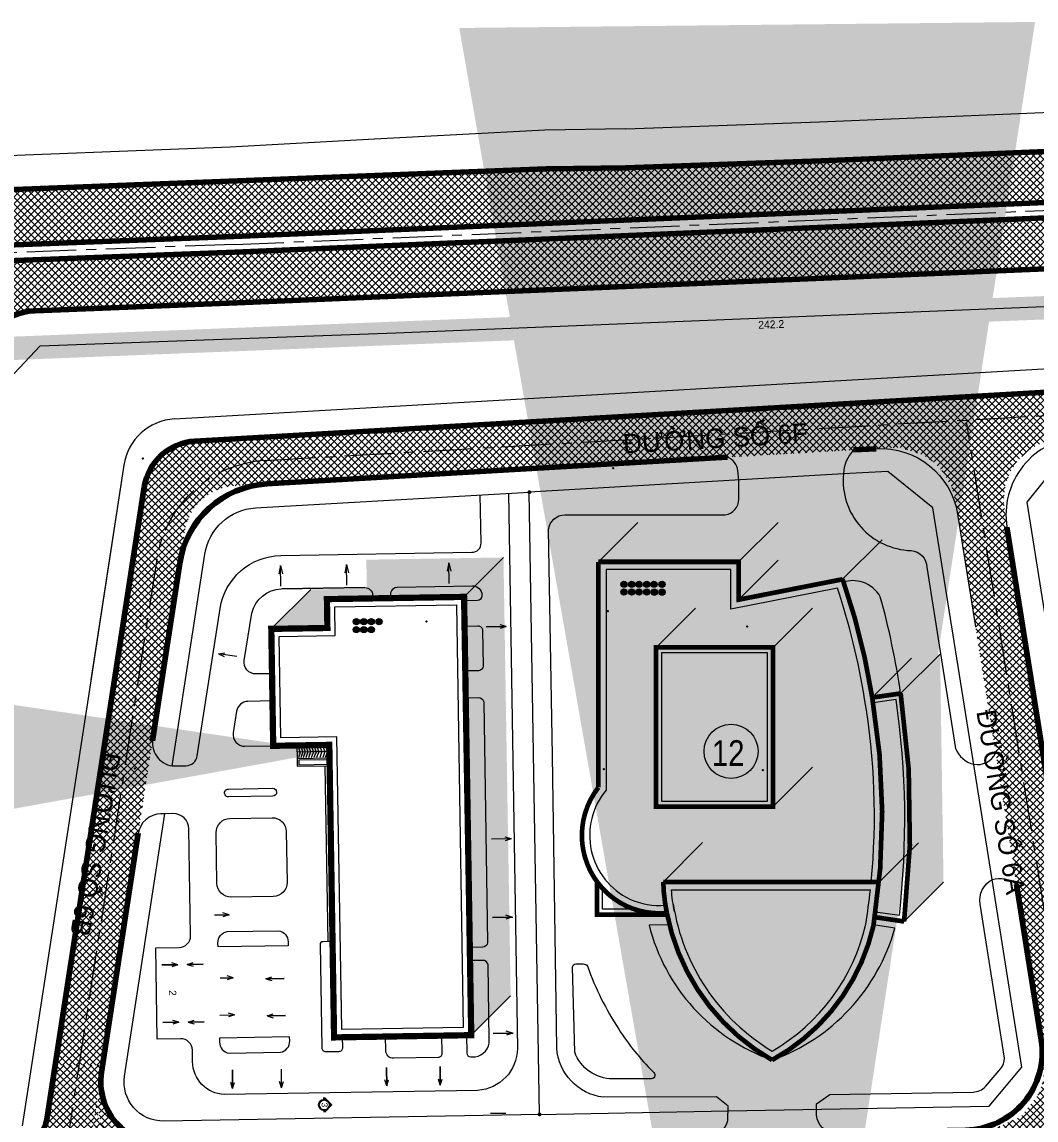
# Model space of a CAD drawing. Header units: millimetres. Extents: x 89040 to 596321, y -313033 to 2401191.
# Drawn here: x 595984.3 to 596114.4, y 1200731.3 to 1200872.1 of the extents above; entities that cross this region are included whole.
import ezdxf
from ezdxf.enums import TextEntityAlignment as Align

# ---------------------------------------------------------------- set-up
doc = ezdxf.new("R2010")
doc.units = ezdxf.units.MM
doc.header["$MEASUREMENT"] = 0
for name, pattern in [('CENTER', [50.800000000000004, 31.75, -6.349999999999999, 6.349999999999999, -6.349999999999999]), ('DASHDOT2', [0.5, 0.25, -0.125, 0, -0.125]), ('HIDDEN', [0.375, 0.25, -0.125])]:
    doc.linetypes.add(name, pattern=pattern)
doc.layers.get('0').update_dxf_attribs({"color": 251, "lineweight": 9})
for name, color, linetype, lineweight in [('000grids', 8, 'Continuous', 5), ('bo duong', 7, 'Continuous', 20), ('BONGDO', 251, 'Continuous', 9), ('CONGTRINH', 7, 'Continuous', 20), ('CONGTRINH2', 30, 'Continuous', 18), ('COT', 7, 'Continuous', 9), ('CU-LY-RANH-DAT', 2, 'Continuous', 9), ('KICHTHUOC', 2, 'Continuous', 18), ('KY HIEU', 9, 'Continuous', 9), ('LEDUONG', 6, 'Continuous', 20), ('LONGDUONG', 4, 'Continuous', 90), ('RANHDAT', 1, 'DASHDOT2', 25), ('SO', 61, 'Continuous', 18), ('tang cao', 7, 'Continuous', 5), ('TEXT', 7, 'Continuous', 25), ('THAY', 163, 'Continuous', 15), ('truc', 8, 'CENTER', 9), ('VIAHE', 31, 'Continuous', 13)]:
    doc.layers.add(name, color=color, linetype=linetype, lineweight=lineweight)
doc.layers.add('DUONG NOI BO CONG TRINH', color=7, linetype='Continuous', lineweight=20, true_color=0x5e5e5e)
doc.layers.add('NOI-SUY-5', color=5, linetype='Continuous')
doc.styles.add('100_tieude', font='VAVOB.TTF', dxfattribs={"height": 500})
doc.styles.add('200_dim', font='VAVON.TTF', dxfattribs={"height": 400})
doc.styles.add('FRANKO', font='VFRANKO.TTF')
doc.styles.add('STYLE2', font='VHELVCN.TTF')
doc.styles.add('THAO', font='VHELVCN.TTF')
doc.styles.add('VAPTIMN', font='vaptimn0.TTF')
doc.dimstyles.new('dim200', dxfattribs={"dimtxt": 1, "dimasz": 300, "dimexe": 200, "dimexo": 200, "dimgap": 50, "dimtad": 1, "dimdec": 0, "dimtxsty": '200_dim', "dimblk": 'STIK', "dimcen": -250, "dimdle": 100, "dimclrd": 256, "dimclre": 256, "dimclrt": 42, "dimadec": 0, "dimazin": 0, "dimtfac": 1, "dimtdec": 0, "dimtix": 1, "dimtmove": 2, "dimatfit": 3, "dimfxl": 1, "dimlwd": 9, "dimlwe": 9, "dimarcsym": 0})
doc.dimstyles.new('SK100-M', dxfattribs={"dimscale": 100, "dimtxt": 3.6, "dimasz": 1.5, "dimexe": 3, "dimexo": 2, "dimgap": 0.5, "dimtad": 1, "dimdec": 0, "dimtxsty": 'THAO', "dimblk": 'ARCHTICK', "dimcen": 0.091, "dimdle": 3, "dimclrd": 256, "dimclre": 256, "dimclrt": 9, "dimadec": 0, "dimazin": 0, "dimtfac": 1, "dimtdec": 0, "dimtmove": 2, "dimatfit": 3, "dimfxl": 55, "dimfxlon": 1, "dimlwe": -1, "dimarcsym": 0})
pattern_1 = [(45, (27179.21699432831, -3.795911343069747), (-0.4419417382415922, 0.4419417382415923), []), (135, (27179.21699432831, -3.795911343069747), (-0.4419417382415923, -0.4419417382415922), [])]
pattern_2 = [(45, (594650.3527654881, 1198136.11866812), (-0.4419417382415922, 0.4419417382415923), []), (135, (594650.3527654881, 1198136.11866812), (-0.4419417382415923, -0.4419417382415922), [])]
pattern_3 = [(45, (594650.3527654881, 1198136.11866812), (-0.1767766952966369, 0.1767766952966369), []), (45, (594650.5295421833, 1198136.11866812), (-0.1767766952966369, 0.1767766952966369), [0.3125, -0.0625, 0, -0.0625])]

# ---------------------------------------------------------------- blocks, each defined once
blk = doc.blocks.new('STIK')
h = blk.add_hatch(color=256)
edge = h.paths.add_edge_path()
edge.add_line((-0.1621320343547268, -0.3742640687123639), (0.374264068712364, 0.1621320343565458))
edge.add_arc((0.2681980515335454, 0.2681980515344549), 0.1500000000005398, 315.0000000002456, 495.0000000002457)
edge.add_line((0.1621320343547268, 0.3742640687123639), (-0.374264068712364, -0.1621320343565458))
edge.add_arc((-0.2681980515335454, -0.2681980515344549), 0.1500000000005398, 135.0000000002456, 315.0000000002456)
for p, q in [((0, 0.2121320343567277), (0, 1)), ((-0.2121320343576372, 0), (-1, 0)), ((1, 0), (0.2121320343576372, 0)), ((0, -1), (0, -0.2121320343567277))]:
    blk.add_line(p, q)
blk.add_lwpolyline([(-0.1621320343547268, -0.3742640687123639), (0.3742640687123639, 0.1621320343565458, 0.9999999999999998), (0.1621320343547268, 0.3742640687123639), (-0.3742640687123639, -0.1621320343565458, 0.9999999999999998)], format="xyb", close=True)
blk = doc.blocks.new('dau cat N')
h = blk.add_hatch(color=7)
h.paths.add_polyline_path([(-318.1980515339292, -318.1980515339455), (-224.9999999999964, -318.1980515339492, -0.1989123673796515), (-159.0990257669723, -159.0990257669805)])
h.paths.add_polyline_path([(159.0990257669759, -159.0990257669732), (0, 0), (-159.0990257669723, -159.0990257669805, -0.4142135623730986)])
h.paths.add_polyline_path([(318.1980515339564, -318.1980515339509), (159.0990257669759, -159.0990257669732, -0.1989123673796616), (225.0000000000036, -318.1980515339492)])
for p, q in [((-318.1980515339347, -318.198051533951), (0, 0)), ((0, 0), (318.198051533951, -318.1980515339455)), ((-224.9999999999945, -318.1980515339492), (-318.198051533931, -318.1980515339455)), ((318.198051533951, -318.198051533951), (225.0000000000055, -318.1980515339492))]:
    blk.add_line(p, q)
blk.add_circle((3.638e-12, -318.1980515339483), 225)
at = {"color": 3, "style": '100_tieude'}
blk.add_attdef('A', text='', height=262.5, dxfattribs=at).set_placement((3.638e-12, -300.3295804792833), align=Align.MIDDLE_CENTER)
blk = doc.blocks.new('_ARCHTICK')
at = {"color": 0, "linetype": 'ByBlock', "const_width": 0.15}
blk.add_lwpolyline([(-0.5, -0.5), (0.5, 0.5)], dxfattribs=at)

msp = doc.modelspace()

# ---------------------------------------------------------------- hatches: boundary and pattern name
at = {"layer": 'BONGDO'}
h = msp.add_hatch(dxfattribs=at)
h.set_pattern_fill('ANSI35', color=256, style=0)
h.set_pattern_definition(pattern_3)
h.paths.add_polyline_path([(596097.4720435138, 1200756.719853056), (596102.529574928, 1200761.77738447), (596102.0888563226, 1200791.025611496), (596098.4407529458, 1200790.501588848), (596094.6441281259, 1200805.672280538), (596081.3021537187, 1200803.053609805), (596081.3021537187, 1200807.908687502), (596063.3029538941, 1200807.908687502), (596058.2454224798, 1200802.851156088), (596076.2446223045, 1200802.851156088), (596076.2446223045, 1200797.996078391), (596089.5865967118, 1200800.614749123), (596093.3832215315, 1200785.444057434), (596097.0313249084, 1200785.968080081), (596098.2352627144, 1200772.048783548), (596098.0969641269, 1200763.804093897)])
h = msp.add_hatch(dxfattribs=at)
h.set_pattern_fill('ANSI35', color=256, style=0)
h.set_pattern_definition(pattern_3)
h.paths.add_polyline_path([(596041.9305864554, 1200742.137286249), (596046.9881178695, 1200747.194817663), (596046.0688989471, 1200803.412303052), (596028.4712513571, 1200803.124554253), (596028.5317422972, 1200799.425056293), (596021.3327030857, 1200799.30734393), (596016.2751716715, 1200794.249812516), (596023.5453636894, 1200794.438677686), (596023.4860152956, 1200798.06820498), (596041.0113676555, 1200798.354764142)])
h = msp.add_hatch(dxfattribs=at)
h.set_pattern_fill('ANSI35', color=256, style=0)
h.set_pattern_definition(pattern_3)
h.paths.add_polyline_path([(596080.6593192313, 1200771.467497433), (596085.7168506454, 1200776.525028847), (596085.7168506454, 1200796.926111751), (596070.7035860019, 1200796.926111751), (596065.6460545873, 1200791.868580337), (596080.6593192313, 1200791.868580337)])
h = msp.add_hatch(dxfattribs=at)
h.set_pattern_fill('ANSI35', color=256, style=0)
h.set_pattern_definition(pattern_3)
h.paths.add_polyline_path([(596094.2547945405, 1200761.768813523), (596099.3123259548, 1200766.826344938), (596071.6259695812, 1200766.834806247), (596066.5684381669, 1200761.777274833)], flags=17)
at = {"layer": 'DUONG NOI BO CONG TRINH'}
h = msp.add_hatch(dxfattribs=at)
h.set_pattern_fill('NET', color=256, scale=5, angle=45, style=0)
h.set_pattern_definition(pattern_2)
h.paths.add_polyline_path([(596011.5182301446, 1200844.566035694), (596271.5474839968, 1200855.469746521), (596271.2782450068, 1200861.964167223), (596159.4809388844, 1200857.334465147), (596086.8311467572, 1200854.304085331), (596061.881932508, 1200853.381465049), (596051.5388546854, 1200853.24437727), (595814.2191544888, 1200844.112885576), (595814.2191544888, 1200837.207971029)])
h.paths.add_polyline_path([(595974.7779465655, 1200834.632865484), (596011.9116010644, 1200836.074904922), (596195.3129438155, 1200843.805458458, -0.3783356592890195), (596204.5735546568, 1200836.308799859), (596213.4182662015, 1200783.805480871), (596213.4279623239, 1200783.748226187), (596217.4996602205, 1200759.710338309), (596220.9532233176, 1200738.302447849), (596226.0178673784, 1200738.302447849), (596222.4327157009, 1200760.526027449), (596218.3484014743, 1200784.638397752), (596218.3484035645, 1200784.638398104), (596209.2642959574, 1200838.562802197, -0.8874689266922771), (596211.311267879, 1200838.451252508), (596220.3210057198, 1200784.968316689), (596220.3210065201, 1200784.968316825), (596224.4059378932, 1200760.852303105), (596228.0437250029, 1200738.302447849), (596233.1083690637, 1200738.302447849), (596229.3389933737, 1200761.667992245), (596225.2515367483, 1200785.798914177), (596225.2515339474, 1200785.798913702), (596217.0355924738, 1200834.569774549, -0.4514695947690564), (596225.5381582937, 1200845.057141952), (596271.8995658256, 1200846.977040768), (596271.6303268042, 1200853.471462232), (596159.8335609711, 1200848.841782397), (596011.604976329, 1200842.567917805), (595814.2191544888, 1200835.206587455), (595814.2191544888, 1200829.318879745), (595819.7019865031, 1200829.508578312)])
h.paths.add_polyline_path([(596179.0900938297, 1200828.291991073), (596006.4719144473, 1200818.332057291, 0.3538924080505247), (595999.9564925648, 1200812.407795578), (595988.5587967527, 1200738.302447849), (595994.6293489247, 1200738.302447849), (596005.1487642607, 1200806.697406289, -0.3538924080492449), (596011.6641861431, 1200812.621668001), (596174.9592115443, 1200822.043663099, -0.3883539194593183), (596185.4277966265, 1200813.522264591), (596196.5443571823, 1200738.302447849), (596201.5986652263, 1200738.302447849), (596189.5586789121, 1200819.770592564, 0.3883539194662091)], flags=17)
h = msp.add_hatch(dxfattribs=at)
h.set_pattern_fill('NET', color=256, scale=5, angle=45, style=0)
h.set_pattern_definition(pattern_2)
h.paths.add_polyline_path([(596125.6364309805, 1200623.821235537), (596145.0004258447, 1200623.984079093), (596142.6526523195, 1200625.110746356), (596141.5554490177, 1200625.887799161), (596140.5417988925, 1200626.911899641), (596139.3696200006, 1200628.826765776), (596138.8110185011, 1200630.745625869), (596138.460359141, 1200632.945813344), (596137.8388586788, 1200636.845374252), (596125.2512402663, 1200716.459010464), (596125.5393741954, 1200718.586713851), (596127.1191045854, 1200721.596802985), (596128.5179915319, 1200722.908534199), (596129.963211004, 1200723.752080021), (596133.1076000488, 1200724.457720828), (596135.0089185298, 1200724.491864557), (596138.0540508438, 1200724.546548806), (596137.9463206808, 1200730.545581579), (596133.540189178, 1200730.466456612), (596129.8980286246, 1200730.401050977), (596127.9338310867, 1200730.609666923), (596125.8447306387, 1200731.420178536), (596124.6165958858, 1200732.26762566), (596122.8979325648, 1200734.277988266), (596121.8540970103, 1200737.140636308), (596121.4868087572, 1200739.445160603), (596110.6643981662, 1200807.349614157), (596110.2223562856, 1200810.756685245), (596110.488349128, 1200812.802445077), (596111.1066535895, 1200814.412745302), (596111.9895020319, 1200815.771815139), (596113.4740885573, 1200817.195159721), (596115.2962042019, 1200818.202330548), (596117.7615290058, 1200818.743401605), (596096.8437790333, 1200817.536463812), (596099.878241988, 1200816.55992974), (596101.1628239468, 1200815.715848774), (596102.4624255061, 1200814.394630365), (596103.6246287245, 1200812.328244581), (596104.0479854493, 1200810.742119553), (596104.7632245105, 1200806.254402402), (596113.8944572891, 1200748.961125003), (596115.4405990026, 1200739.259967641), (596115.4026764871, 1200736.523292076), (596114.78692528, 1200734.611663905), (596112.482123618, 1200731.709701655), (596109.1814116547, 1200730.170978146), (596106.2024426075, 1200729.976274558), (596101.370897574, 1200729.891946419), (596004.2343631919, 1200728.144392664), (595999.9463464811, 1200728.067388794), (595997.7896702822, 1200728.169411306), (595996.3632740749, 1200728.728707769), (595995.1147709715, 1200729.759378025), (595994.5398647463, 1200730.56672378), (595994.0521859507, 1200731.748750123), (595993.9382589255, 1200733.809130467), (595991.4701819994, 1200717.762229246), (595992.0731843833, 1200719.486911765), (595993.1224015964, 1200720.767524807), (595995.0073046098, 1200721.800754023), (595997.233798741, 1200722.021393209), (595998.3201987818, 1200722.045293004), (596004.052284131, 1200722.171393575), (596105.5666125373, 1200723.919762468), (596108.9824021976, 1200723.977643579), (596113.0603673715, 1200723.753505013), (596116.201484319, 1200722.127888012), (596118.0778543045, 1200719.824356507), (596119.0575794367, 1200716.565478476), (596123.7596369155, 1200687.062749763), (596132.0322288875, 1200635.156953672), (596132.4763748689, 1200631.736680554), (596132.1207354149, 1200629.377919896), (596131.5964283643, 1200628.089100778), (596130.5933266084, 1200626.580819674), (596129.6018014428, 1200625.594205284), (596128.3964434519, 1200624.762939642), (596126.7575564927, 1200624.068811854)])
h = msp.add_hatch(dxfattribs=at)
h.set_pattern_fill('NET', color=256, scale=5, angle=45, style=0)
h.set_pattern_definition(pattern_1)
h.paths.add_polyline_path([(595998.6559202491, 1200617.010962626), (596052.6180359892, 1200617.659607114, -1.001505896176268), (596052.6420749613, 1200615.659753852), (595998.6799592212, 1200615.011109364, -1.001505896169876)], flags=16)
h.paths.add_polyline_path([(596078.6156593093, 1200618.01123476), (596120.7133969328, 1200618.580622515, -1), (596120.7404452122, 1200616.580805426), (596078.6427075886, 1200616.01141767, -1)], flags=16)
h.paths.add_polyline_path([(596146.9251532733, 1200618.93514639), (596194.750692297, 1200619.582004816, -1), (596194.7777405763, 1200617.582187727), (596146.9522015526, 1200616.935329301, -1)], flags=16)
edge = h.paths.add_edge_path()
edge.add_line((595975.3657731194, 1200621.615198485), (595814.2191544888, 1200619.435629782))
edge.add_line((595814.2191544888, 1200619.435629782), (595814.2191544888, 1200614.440191809))
edge.add_line((595814.2191544888, 1200614.440191809), (595970.654496543, 1200616.63223688))
edge.add_arc((595970.668994583, 1200615.632341982), 0.9999999999477333, -89.2251002501614, 90.83070561076909, ccw=False)
edge.add_line((595970.682518723, 1200614.632433438), (595814.219154489, 1200612.439995707))
edge.add_line((595814.2191544888, 1200612.439995707), (595814.2191544888, 1200607.434532218))
edge.add_line((595814.2191544888, 1200607.434532218), (595974.1899593043, 1200609.598197596))
edge.add_arc((595974.2846282816, 1200602.598837783), 7.000000000000224, -2.97859514830634e-11, 90.77489974443807, ccw=False)
edge.add_line((595981.2846282816, 1200602.598837783), (595981.2846282816, 1200568.116294836))
edge.add_line((595981.2846282816, 1200568.116294836), (595987.2846282816, 1200568.116294836))
edge.add_line((595987.2846282816, 1200568.116294836), (595987.2846282816, 1200602.869345315))
edge.add_arc((595994.2846282816, 1200602.869345315), 6.999999999999652, 90.77489974509882, 179.9999999999777, ccw=False)
edge.add_line((595994.1899593043, 1200609.868705127), (596214.8495064847, 1200612.853208601))
edge.add_arc((596214.9576996019, 1200604.853940244), 7.999999999999771, 0.7748997443783878, 90.77489974684738, ccw=False)
edge.add_line((596222.9569679591, 1200604.962133361), (596223.1216775174, 1200592.784316545))
edge.add_line((596223.1216775174, 1200592.784316545), (596232.2089020642, 1200584.085348516))
edge.add_line((596232.2089020642, 1200584.085348516), (596230.7125239094, 1200568.116294836))
edge.add_line((596230.7125239094, 1200568.116294836), (596235.7344274414, 1200568.116294836))
edge.add_line((596235.7344274414, 1200568.116294836), (596236.8020628274, 1200579.50988992))
edge.add_arc((596237.797701228, 1200579.41659375), 1.000000000025044, -5.353261999382028, 174.6467380006179, ccw=False)
edge.add_line((596238.7933396285, 1200579.32329758), (596237.7431888541, 1200568.116294836))
edge.add_line((596237.7431888541, 1200568.116294836), (596242.7650923858, 1200568.116294836))
edge.add_line((596242.7650923858, 1200568.116294836), (596246.7145287261, 1200610.263903525))
edge.add_line((596246.7145287261, 1200610.263903525), (596249.3857955426, 1200635.204781873))
edge.add_arc((596209.6132655388, 1200639.464577303), 40.00000000000047, 353.8866998375029, 369.972605474975)
edge.add_line((596249.0088921756, 1200646.391669181), (596246.000757934, 1200663.499473659))
edge.add_line((596246.000757934, 1200663.499473659), (596243.074904783, 1200681.545597674))
edge.add_line((596243.074904783, 1200681.545597674), (596240.9523005484, 1200693.978825386))
edge.add_line((596240.9523005484, 1200693.978825386), (596234.8613653866, 1200727.436002905))
edge.add_line((596234.8613653866, 1200727.436002905), (596233.1083690637, 1200738.302447849))
edge.add_line((596233.1083690637, 1200738.302447849), (596228.0437250029, 1200738.302447849))
edge.add_line((596228.0437250029, 1200738.302447849), (596229.9332017264, 1200726.58999043))
edge.add_line((596229.9332017264, 1200726.58999043), (596240.6511780344, 1200667.716726069))
edge.add_arc((596239.6270493247, 1200667.758979898), 1.025000000000214, 202.9981794380681, 357.6374124406359, ccw=False)
edge.add_line((596238.6835191245, 1200667.358510471), (596227.961936262, 1200726.25158544))
edge.add_line((596227.9619362621, 1200726.251585439), (596226.0178673784, 1200738.302447849))
edge.add_line((596226.0178673784, 1200738.302447849), (596220.9532233176, 1200738.302447849))
edge.add_line((596220.9532233176, 1200738.302447849), (596223.0337726017, 1200725.405572965))
edge.add_line((596223.0337726017, 1200725.405572964), (596234.5272601291, 1200662.272467408))
edge.add_line((596234.5272601291, 1200662.272467408), (596222.346572496, 1200650.091779775))
edge.add_line((596222.346572496, 1200650.091779775), (596222.5782920497, 1200632.959572611))
edge.add_arc((596214.5790236925, 1200632.851379494), 7.999999999999778, -89.2251003182783, 0.7748997451993205, ccw=False)
edge.add_line((596214.6872168008, 1200624.852111136), (596214.350045043, 1200624.847550762))
edge.add_arc((596214.2689002119, 1200630.84700203), 6.000000000000309, 180.7748997448345, 270.774899681999, ccw=False)
edge.add_line((596208.269448944, 1200630.765857192), (596207.3404592219, 1200699.450800349))
edge.add_line((596207.3404592219, 1200699.450800349), (596201.5986652263, 1200738.302447849))
edge.add_line((596201.5986652263, 1200738.302447849), (596196.5443571823, 1200738.302447849))
edge.add_line((596196.5443571823, 1200738.302447849), (596202.2479127671, 1200699.709539215))
edge.add_arc((596192.3553617847, 1200698.247542273), 10.00000000000323, 0.7748997448081241, 8.406756993279828, ccw=False)
edge.add_line((596202.3544472312, 1200698.382783669), (596203.2428579415, 1200632.698053583))
edge.add_arc((596195.2435895844, 1200632.589860466), 8.000000000000002, -89.39342007300291, 0.7748997448214254, ccw=False)
edge.add_line((596195.3282825375, 1200624.590308785), (596062.0721675436, 1200622.98373728))
edge.add_line((596062.0721675436, 1200622.98373728), (595993.3999588923, 1200621.859215063))
edge.add_arc((595993.2846282818, 1200627.858106531), 6.000000000000245, 179.9999999999696, 271.1013940364465, ccw=False)
edge.add_line((595987.2846282817, 1200627.858106531), (595987.2846282817, 1200690.089951259))
edge.add_arc((595993.2846282818, 1200690.089951259), 6.000000000000794, 171.2561994801889, 179.9999999999826, ccw=False)
edge.add_line((595987.3543604938, 1200691.002049919), (595994.6293489247, 1200738.302447849))
edge.add_line((595994.6293489247, 1200738.302447849), (595988.5587967527, 1200738.302447849))
edge.add_line((595988.5587967527, 1200738.302447849), (595981.3543604938, 1200691.460764849))
edge.add_arc((595987.2846282817, 1200690.54866619), 6.000000000000679, 171.2561994801625, 179.9999999999739)
edge.add_line((595981.2846282817, 1200690.54866619), (595981.2846282817, 1200627.614649753))
edge.add_arc((595975.2846282817, 1200627.614649753), 5.999999999999999, 270.7748997452253, 359.99999999996965, ccw=False)
h = msp.add_hatch(dxfattribs=at)
h.set_pattern_fill('NET', color=256, scale=5, angle=45, style=0)
h.set_pattern_definition(pattern_1)
h.paths.add_polyline_path([(595994.3947734928, 1200736.165669329), (595993.9359877941, 1200733.068128159), (595994.49459845, 1200730.425875901), (595995.5235892365, 1200728.869844461), (595998.6107442674, 1200727.724803294), (596001.0804682923, 1200727.842293559), (596003.2279770313, 1200728.178993351), (596000.6434345038, 1200728.359722125), (595999.1250512368, 1200728.864373802), (595996.7596406661, 1200730.487176745), (595995.7226912825, 1200731.563398268), (595994.7700603713, 1200733.744151249)])
at = {"layer": 'tang cao'}
h = msp.add_hatch(color=256, dxfattribs=at)
edge = h.paths.add_edge_path()
edge.add_arc((596061.5276230116, 1200799.981893209), 0.399280375762523, 0, 360)
h = msp.add_hatch(color=256, dxfattribs=at)
edge = h.paths.add_edge_path()
edge.add_arc((596062.5084964131, 1200799.981893209), 0.399280375762523, 0, 360)
h = msp.add_hatch(color=256, dxfattribs=at)
edge = h.paths.add_edge_path()
edge.add_arc((596063.4619027083, 1200799.981893209), 0.399280375762523, 0, 360)
h = msp.add_hatch(color=256, dxfattribs=at)
edge = h.paths.add_edge_path()
edge.add_arc((596064.4415499491, 1200799.981893209), 0.399280375762523, 0, 360)
h = msp.add_hatch(color=256, dxfattribs=at)
edge = h.paths.add_edge_path()
edge.add_arc((596065.3774585982, 1200799.981893209), 0.399280375762523, 0, 360)
h = msp.add_hatch(color=256, dxfattribs=at)
edge = h.paths.add_edge_path()
edge.add_arc((596066.4147961519, 1200799.952154802), 0.399280375762523, 0, 360)
h = msp.add_hatch(color=256, dxfattribs=at)
edge = h.paths.add_edge_path()
edge.add_arc((596061.5276230116, 1200798.98649044), 0.399280375762523, 0, 360)
h = msp.add_hatch(color=256, dxfattribs=at)
edge = h.paths.add_edge_path()
edge.add_arc((596062.5084964131, 1200798.98649044), 0.399280375762523, 0, 360)
h = msp.add_hatch(color=256, dxfattribs=at)
edge = h.paths.add_edge_path()
edge.add_arc((596063.4619027083, 1200798.98649044), 0.399280375762523, 0, 360)
h = msp.add_hatch(color=256, dxfattribs=at)
edge = h.paths.add_edge_path()
edge.add_arc((596064.4415499491, 1200798.98649044), 0.399280375762523, 0, 360)
h = msp.add_hatch(color=256, dxfattribs=at)
edge = h.paths.add_edge_path()
edge.add_arc((596065.4339227504, 1200798.956752033), 0.399280375762523, 0, 360)
h = msp.add_hatch(color=256, dxfattribs=at)
edge = h.paths.add_edge_path()
edge.add_arc((596066.4147961519, 1200798.956752033), 0.399280375762523, 0, 360)
h = msp.add_hatch(color=256, dxfattribs=at)
edge = h.paths.add_edge_path()
edge.add_arc((596027.1721604572, 1200795.162486256), 0.399280375762523, 0, 360)
h = msp.add_hatch(color=256, dxfattribs=at)
edge = h.paths.add_edge_path()
edge.add_arc((596028.153033859, 1200795.162486256), 0.399280375762523, 0, 360)
h = msp.add_hatch(color=256, dxfattribs=at)
edge = h.paths.add_edge_path()
edge.add_arc((596029.106440154, 1200795.162486256), 0.399280375762523, 0, 360)
h = msp.add_hatch(color=256, dxfattribs=at)
edge = h.paths.add_edge_path()
edge.add_arc((596030.0860873947, 1200795.162486256), 0.399280375762523, 0, 360)
h = msp.add_hatch(color=256, dxfattribs=at)
edge = h.paths.add_edge_path()
edge.add_arc((596027.1721604572, 1200794.167083487), 0.399280375762523, 0, 360)
h = msp.add_hatch(color=256, dxfattribs=at)
edge = h.paths.add_edge_path()
edge.add_arc((596028.153033859, 1200794.167083487), 0.399280375762523, 0, 360)
h = msp.add_hatch(color=256, dxfattribs=at)
edge = h.paths.add_edge_path()
edge.add_arc((596029.106440154, 1200794.167083487), 0.399280375762523, 0, 360)

# ---------------------------------------------------------------- linework, layer by layer
at = {"layer": '000grids', "ltscale": 2000}
for p, q in [((596017.4565553004, 1200802.387908753), (596017.2321589476, 1200801.306853639)), ((596017.5002674937, 1200799.714563457), (596017.4565553004, 1200802.387908753)), ((596017.4565553004, 1200802.387908753), (596017.7161751733, 1200801.314767847)), ((596025.9215376418, 1200802.526320706), (596025.6971412894, 1200801.445265593)), ((596025.9215376418, 1200802.526320706), (596026.1811575148, 1200801.453179801)), ((596025.965249835, 1200799.85297541), (596025.9215376418, 1200802.526320706)), ((596039.0555977827, 1200802.741077317), (596038.8312014302, 1200801.660022204)), ((596039.0555977827, 1200802.741077317), (596039.3152176559, 1200801.667936412)), ((596039.0989012526, 1200800.09272868), (596039.0555977827, 1200802.741077317)), ((596046.4237568422, 1200794.546684913), (596045.6426753817, 1200794.775981911)), ((596046.4238699418, 1200794.544363047), (596043.8505565773, 1200794.502286488)), ((596043.8505565773, 1200794.502286488), (596046.4238699418, 1200794.544363047)), ((596046.4237568422, 1200794.546684913), (596045.6505894505, 1200794.291974204)), ((596009.497135737, 1200791.069943203), (596010.3022718492, 1200791.190128602)), ((596011.8428514599, 1200790.706512351), (596009.497135737, 1200791.069943203)), ((596009.497135737, 1200791.069943203), (596010.2281555973, 1200790.711755189)), ((596047.0836360069, 1200767.321910997), (596044.5103226425, 1200767.279834438)), ((596047.0643425779, 1200767.321595528), (596046.2832611175, 1200767.550892525)), ((596047.0643425779, 1200767.321595528), (596046.2911751862, 1200767.066884819)), ((596008.9758107387, 1200757.551630595), (596010.8504514886, 1200757.582283073)), ((596010.8504514886, 1200757.582283073), (596010.069370028, 1200757.81158007)), ((596010.8504514886, 1200757.582283073), (596010.0772840969, 1200757.327572364)), ((596047.2506389755, 1200757.285595569), (596044.6773256111, 1200757.24351901)), ((596044.6773256111, 1200757.24351901), (596047.2506389755, 1200757.285595569)), ((596047.1506541009, 1200757.283960704), (596046.3695726404, 1200757.513257701)), ((596047.1506541009, 1200757.283960704), (596046.3774867093, 1200757.029249995)), ((596002.2389332593, 1200751.143719494), (596004.2857378555, 1200751.177187044)), ((596004.2857378555, 1200751.177187044), (596002.2389332593, 1200751.143719494)), ((596004.2857378555, 1200751.177187044), (596003.5046563951, 1200751.406484042)), ((596004.2857378555, 1200751.177187044), (596003.5125704639, 1200750.922476335)), ((596005.483931153, 1200751.196778848), (596006.2570985445, 1200751.451489557)), ((596007.530735749, 1200751.230246399), (596005.483931153, 1200751.196778848)), ((596005.483931153, 1200751.196778848), (596007.530735749, 1200751.230246399)), ((596005.483931153, 1200751.196778848), (596006.2650126133, 1200750.967481851)), ((596011.4039542141, 1200749.504178326), (596010.6228727537, 1200749.733475324)), ((596015.5689071754, 1200749.37295745), (596016.3420881768, 1200749.627672643)), ((596009.6944558608, 1200749.476226111), (596011.4039542141, 1200749.504178326)), ((596011.4039542141, 1200749.504178326), (596010.6307868222, 1200749.249467617)), ((596017.9422925664, 1200749.411764963), (596015.5689071754, 1200749.37295745)), ((596015.5689071754, 1200749.37295745), (596017.9422925664, 1200749.411764963)), ((596015.5689071754, 1200749.37295745), (596016.3500023846, 1200749.143656417)), ((596004.4065945749, 1200743.785845675), (596003.6255131145, 1200744.015142673)), ((596005.6047878723, 1200743.805437479), (596006.3779552641, 1200744.060148188)), ((596009.6892196944, 1200744.711885763), (596011.5638604442, 1200744.742538241)), ((596011.5638604442, 1200744.742538241), (596010.7827789838, 1200744.971835239)), ((596011.5638604442, 1200744.742538241), (596010.7906930526, 1200744.487827532)), ((596015.7288162204, 1200744.61123355), (596016.5019972216, 1200744.865948742)), ((596015.7288162204, 1200744.61123355), (596018.1022016114, 1200744.650041063)), ((596018.1022016114, 1200744.650041063), (596015.7288162204, 1200744.61123355)), ((596015.7288162204, 1200744.61123355), (596016.5099114296, 1200744.381932517)), ((596002.3597899787, 1200743.752378125), (596004.4065945749, 1200743.785845675)), ((596004.4065945749, 1200743.785845675), (596002.3597899787, 1200743.752378125)), ((596004.4065945749, 1200743.785845675), (596003.6334271833, 1200743.531134966)), ((596007.6515924685, 1200743.83890503), (596005.6047878723, 1200743.805437479)), ((596005.6047878723, 1200743.805437479), (596007.6515924685, 1200743.83890503)), ((596005.6047878723, 1200743.805437479), (596006.3858693328, 1200743.576140482)), ((596047.2145369085, 1200742.412614899), (596046.433455448, 1200742.641911896)), ((596047.3145217833, 1200742.414249763), (596044.7412084187, 1200742.372173204)), ((596044.7412084187, 1200742.372173204), (596047.3145217833, 1200742.414249763)), ((596047.2145369085, 1200742.412614899), (596046.4413695168, 1200742.15790419)), ((596011.2788957565, 1200737.671234628), (596011.317703269, 1200735.297849236)), ((596011.317703269, 1200735.297849236), (596011.2788957565, 1200737.671234628)), ((596017.6028734925, 1200735.400618817), (596017.56406598, 1200737.774004208)), ((596031.0664799751, 1200737.994783818), (596031.1052874876, 1200735.621398426)), ((596031.1052874876, 1200735.621398426), (596031.0664799751, 1200737.994783818)), ((596037.965419018, 1200735.733569269), (596037.9266115054, 1200738.106954661)), ((596037.9266115054, 1200738.106954661), (596037.965419018, 1200735.733569269)), ((596011.317703269, 1200735.297849236), (596011.0629880767, 1200736.071030237)), ((596011.317703269, 1200735.297849236), (596011.5470043023, 1200736.078944445)), ((596017.6028734925, 1200735.400618817), (596017.3481583002, 1200736.173799818)), ((596017.6028734925, 1200735.400618817), (596017.8321745258, 1200736.181714026)), ((596031.1052874876, 1200735.621398426), (596030.8505722954, 1200736.394579428)), ((596031.1052874876, 1200735.621398426), (596031.3345885212, 1200736.402493636)), ((596037.965419018, 1200735.733569269), (596037.7107038257, 1200736.506750271)), ((596037.965419018, 1200735.733569269), (596038.1947200513, 1200736.514664479))]:
    msp.add_line(p, q, dxfattribs=at)
at = {"layer": '000grids', "linetype": 'Continuous', "ltscale": 50}
for p, q in [((596029.2879337819, 1200798.16308035), (596029.2846639418, 1200798.363056849)), ((596019.5699980701, 1200779.301681558), (596019.5977857126, 1200777.602248116))]:
    msp.add_line(p, q, dxfattribs=at)
for points in [[(596019.7016318054, 1200779.20382055), (596019.989839139, 1200778.45860253), (596019.7620875469, 1200777.704948003)], [(596020.037086965, 1200779.209305618), (596020.3252942986, 1200778.464087598), (596020.0506302875, 1200777.709666)], [(596020.3545445302, 1200779.214496405), (596020.6427518638, 1200778.469278385), (596020.3680878527, 1200777.714856787)], [(596020.6899996897, 1200779.219981473), (596020.9782070233, 1200778.474763453), (596020.7035430123, 1200777.720341855)], [(596021.0314540473, 1200779.225564635), (596021.3196613811, 1200778.480346614), (596021.0449973699, 1200777.725925017)], [(596021.3899061328, 1200779.231425728), (596021.6781134665, 1200778.486207708), (596021.4034494554, 1200777.73178611)], [(596021.7373596885, 1200779.237106983), (596022.0255670223, 1200778.491888963), (596021.7509030111, 1200777.737467366)], [(596022.072814848, 1200779.242592051), (596022.3610221817, 1200778.497374031), (596022.0863581707, 1200777.742952434)], [(596022.4797604515, 1200779.249246068), (596022.7679677851, 1200778.504028048), (596022.493303774, 1200777.74960645)], [(596022.8632091958, 1200779.255515885), (596023.1514165293, 1200778.510297865), (596022.8767525182, 1200777.755876267)], [(596023.1866659591, 1200779.260804766), (596023.4748732926, 1200778.515586746), (596023.2002092816, 1200777.761165148)]]:
    msp.add_lwpolyline(points, dxfattribs=at)
at = {"layer": 'bo duong', "linetype": 'Continuous', "ltscale": 50}
msp.add_line((596023.163257178, 1200776.685159403), (596023.5349916442, 1200754.138223398), dxfattribs=at)
at = {"layer": 'bo duong', "ltscale": 2000}
msp.add_line((596041.9305864554, 1200742.137286249), (596041.3306666468, 1200742.127476887), dxfattribs=at)
for points in [[(596023.7472381135, 1200777.669756876), (596019.5977857126, 1200777.602248116), (596019.6137314738, 1200776.627039078), (596023.7631783258, 1200776.694887187)], [(596023.7504915465, 1200777.46978334), (596019.8010290366, 1200777.405528279), (596019.8104349561, 1200776.830282135), (596023.7599085388, 1200776.894860456)]]:
    msp.add_lwpolyline(points, dxfattribs=at)
at = {"layer": 'BONGDO'}
for p, q in [((596058.2454224798, 1200802.851156088), (596063.3029538941, 1200807.908687502)), ((596076.2446223045, 1200802.851156088), (596081.3021537187, 1200807.908687502)), ((596089.5865967118, 1200800.614749123), (596094.6441281259, 1200805.672280538)), ((596041.0113675329, 1200798.354771638), (596046.0688989471, 1200803.412303052)), ((596076.2446223045, 1200797.996078391), (596081.3021537187, 1200803.053609805)), ((596016.2751716715, 1200794.249812516), (596021.3327030857, 1200799.30734393)), ((596065.6460545873, 1200791.868580337), (596070.7035860019, 1200796.926111751)), ((596080.6593192313, 1200791.868580337), (596085.7168506454, 1200796.926111751)), ((596093.3832215315, 1200785.444057434), (596098.4407529458, 1200790.501588848)), ((596097.0313249084, 1200785.968080081), (596102.0888563226, 1200791.025611496)), ((596080.6593192313, 1200771.467497433), (596085.7168506454, 1200776.525028847)), ((596066.5684381669, 1200761.777274833), (596071.6259695812, 1200766.834806247)), ((596094.2547945405, 1200761.768813523), (596099.3123259548, 1200766.826344938)), ((596097.4720435138, 1200756.719853056), (596102.529574928, 1200761.77738447)), ((596041.9305864554, 1200742.137286249), (596046.9881178695, 1200747.194817663))]:
    msp.add_line(p, q, dxfattribs=at)
at = {"layer": 'CONGTRINH', "const_width": 0.6}
for points in [[(596058.2454224798, 1200802.851156088), (596058.2454224798, 1200773.915559191, 0.4790130693852265), (596061.8380423159, 1200758.695691202, 0.1308233768875846), (596067.0333853926, 1200757.803698697, 0.2192793728983156), (596080.5362378395, 1200738.945440229, 0.2144036157260187), (596093.5457955747, 1200756.193601084, 0.0818258730885962), (596093.3832215315, 1200785.444057434, 0.0440270538557083), (596089.5865967118, 1200800.614749123), (596076.2446223045, 1200797.996078391), (596076.2446223045, 1200802.851156088), (596058.2454224798, 1200802.851156088)], [(596093.7110814787, 1200757.275154213), (596097.4720435138, 1200756.719853056, 0.0681189719046917), (596097.0313249083, 1200785.968080081), (596093.3832215315, 1200785.444057434)], [(596067.0333853926, 1200757.803698697, -0.0437854089265231), (596066.5684381669, 1200761.777274833), (596094.2547945405, 1200761.768813524)]]:
    msp.add_lwpolyline(points, format="xyb", dxfattribs=at)
at = {"layer": 'CONGTRINH'}
for points, const_width in [([(596041.0113675329, 1200798.354771638), (596041.9305864554, 1200742.137286249), (596024.3329387441, 1200741.849544976), (596023.7194449223, 1200779.369529666), (596016.5204057108, 1200779.251817303), (596016.2751716715, 1200794.249812516), (596023.4742108829, 1200794.367524879), (596023.4137199429, 1200798.067022839), (596041.0113675329, 1200798.354771638)], 0.8), ([(596067.0764229116, 1200757.584302011), (596058.0571660992, 1200757.584302011), (596058.0571660992, 1200761.904084118)], 0.6)]:
    msp.add_lwpolyline(points, dxfattribs=dict(at, const_width=const_width))
at = {"layer": 'CONGTRINH', "const_width": 0.6}
msp.add_lwpolyline([(596065.6460545873, 1200771.467497433), (596080.6593192313, 1200771.467497433), (596080.6593192313, 1200791.868580337), (596065.6460545873, 1200791.868580337)], close=True, dxfattribs=at)
at = {"layer": 'CONGTRINH2'}
for points in [[(596093.2502190034, 1200761.769120535, 0.0664057153506573), (596092.396465653, 1200785.281739933, 0.041569880272928), (596088.9217467394, 1200799.465177405), (596075.2446223045, 1200796.780725736), (596075.2446223045, 1200801.851156088), (596059.2454224798, 1200801.851156088), (596059.2454224798, 1200773.5619845, 0.4902157202546746), (596062.2620799214, 1200759.601371884, 0.1280771008706903), (596066.8514947846, 1200758.791796975)], [(596093.8133270935, 1200757.967646693), (596096.8614353436, 1200757.517597471, 0.0648092294835372), (596096.4415548466, 1200785.176179306), (596093.4827497252, 1200784.751169176)], [(596068.012650462, 1200758.006281826, -0.0319939226344145), (596067.6221203102, 1200760.776952768), (596093.1478958299, 1200760.769151759)], [(596067.8428370104, 1200758.925727042, 0.0002810653796236), (596067.8530466956, 1200758.927679691, 0.2230733690554411), (596080.5448630028, 1200740.098139415, 0.2082708894881074), (596092.5634303959, 1200756.383544745, 0.0124344651435054), (596093.1478958299, 1200760.769151759, 0.0124344651435054)]]:
    msp.add_lwpolyline(points, format="xyb", dxfattribs=at)
for points in [[(596040.0278501286, 1200797.338555927), (596040.9143711721, 1200743.12080366), (596025.3164561554, 1200742.865760259), (596024.7029623336, 1200780.38574495), (596017.5039231222, 1200780.268032586), (596017.2913869546, 1200793.266295104), (596024.4904261661, 1200793.384007468), (596024.4299352191, 1200797.083505855)], [(596066.3460545875, 1200772.167497433), (596079.9593192313, 1200772.167497433), (596079.9593192313, 1200791.168580337), (596066.3460545875, 1200791.168580337)]]:
    msp.add_lwpolyline(points, close=True, dxfattribs=at)
msp.add_lwpolyline([(596062.881874938, 1200758.284302011), (596058.7571660993, 1200758.284302011), (596058.7571660993, 1200760.979132733)], dxfattribs=at)
at = {"layer": 'COT', "ltscale": 2000, "const_width": 0.2500000000745015}
for points in [[(596049.3907922327, 1200811.914995579, 1), (596049.3948794669, 1200811.665028992, 1)], [(596050.6957874661, 1200732.104246984, 1), (596050.6998747, 1200731.854280397, 1)]]:
    msp.add_lwpolyline(points, format="xyb", close=True, dxfattribs=at)
at = {"layer": 'KICHTHUOC'}
for points in [[(596136.4897567052, 1200819.824005678), (596119.9694845309, 1200818.87079891, 0.443939026876674), (596110.6701543848, 1200807.313497169), (596113.0766359651, 1200792.214197867)], [(596090.9908363229, 1200817.198753601), (596093.8812473456, 1200817.365528053, -0.3851000373370494), (596104.3326456919, 1200808.956038893), (596106.6341240079, 1200794.515575183)]]:
    msp.add_lwpolyline(points, format="xyb", dxfattribs=at)
at = {"layer": 'LEDUONG'}
for p, q in [((596032.2608406512, 1200832.22558641), (596200.064181634, 1200838.997939047)), ((596003.8757785993, 1200821.187251935), (596184.2968600097, 1200831.597407054)), ((595997.3603567168, 1200815.262990223), (595993.0168409297, 1200787.02239203)), ((595997.3603567168, 1200815.262990223), (595993.1212054059, 1200787.700947231)), ((595993.0168409297, 1200787.02239203), (595984.3249571469, 1200730.509647631)), ((596002.6278238965, 1200770.540837277), (596002.1127326505, 1200770.532414958))]:
    msp.add_line(p, q, dxfattribs=at)
for points in [[(596061.7563959437, 1200858.380240336), (596086.6345691738, 1200859.300233526), (596159.2735141278, 1200862.330160883), (596271.0711380672, 1200866.959876041)], [(596061.7563959429, 1200858.380240336), (596051.3695882387, 1200858.242572959), (596029.5209681774, 1200857.051697729), (596010.9860224297, 1200856.054036151), (595973.7058379144, 1200854.606306402), (595961.5902565005, 1200854.096900511), (595904.8149472487, 1200852.477213512), (595878.7221358669, 1200851.488761608), (595858.6245925705, 1200850.881753809), (595834.6885800994, 1200849.854711079), (595819.1287374155, 1200849.500711753), (595784.837791799, 1200848.314291443), (595740.4963081891, 1200846.582277099), (595668.7741642251, 1200843.610183955), (595597.3033857272, 1200840.968792702), (595542.6561362579, 1200838.975837146), (595525.0101389963, 1200838.231127949), (595475.8839989912, 1200836.098368308), (595376.8518854631, 1200832.727050892)], [(596061.7563959429, 1200858.380240336), (596051.3695882387, 1200858.242572959), (596029.5209681774, 1200857.051697729), (596010.9860224297, 1200856.054036151), (595973.7058379144, 1200854.606306402), (595961.5902565005, 1200854.096900511), (595904.8149472487, 1200852.477213512), (595878.7221358669, 1200851.488761608), (595858.6245925705, 1200850.881753809), (595834.6885800994, 1200849.854711079), (595819.1287374155, 1200849.500711753), (595784.837791799, 1200848.314291443), (595740.4963081891, 1200846.582277099), (595668.7741642251, 1200843.610183955), (595597.3033857272, 1200840.968792702), (595542.6561362579, 1200838.975837146), (595525.0101389963, 1200838.231127949), (595475.8839989912, 1200836.098368308), (595376.8518854631, 1200832.727050892)], [(595981.2846282817, 1200730.742088338), (595981.2846282817, 1200824.920492814), (595986.6094739122, 1200830.538967797), (596032.2608406512, 1200832.22558641)], [(596184.4761344477, 1200802.861754347), (596182.7561311797, 1200814.500096077), (596177.0334349838, 1200819.158354518), (596117.406148148, 1200815.717906758), (596113.201403568, 1200810.492207585), (596124.7135195932, 1200738.260245825), (596130.4996667161, 1200733.412338838), (596137.9032082165, 1200733.545291059)], [(596108.7597058704, 1200762.117906126), (596101.1606787138, 1200809.797467189), (596095.3820278434, 1200814.447132262), (596089.6863814321, 1200814.118497924)], [(596089.6863814321, 1200814.118497924), (596049.3802893579, 1200811.792867973)], [(596050.702622562, 1200731.979349736), (596049.381983967, 1200811.792965751)], [(596074.8931078784, 1200732.413760587), (596108.3845074151, 1200733.015196531), (596112.5967482473, 1200738.04265379), (596108.7597058704, 1200762.117906126)], [(596050.6978310825, 1200731.979263692), (596074.8931078784, 1200732.413760587)]]:
    msp.add_lwpolyline(points, dxfattribs=at)
for points in [[(596090.9908363229, 1200817.1987536, 0.181754325877428), (596089.6863814321, 1200814.118497924), (596089.6863814321, 1200814.118497924, 0.4322507184603145), (596098.3668064659, 1200804.296808156, -0.3842213553122072), (596100.4068563053, 1200802.149967625), (596104.0704659992, 1200778.921181932, 0.2446083668148324), (596106.4071689636, 1200776.878733373, 0.3229786685761613), (596109.2202625665, 1200778.289030814, -69.81431796373741)], [(596076.2511560336, 1200813.343295939), (596076.1563575283, 1200814.543996548, 0.2703776326793669), (596074.812446324, 1200816.265273166, 5.302865781527233)], [(596072.3922769511, 1200729.386163456, 0.3778948841942654), (596074.8711018127, 1200731.204303868), (596074.904537309, 1200733.041923828), (596073.4059971358, 1200734.21625386), (596058.8654328765, 1200734.167208697, -0.3587013564020901), (596052.9001042426, 1200740.496919694), (596052.3537488523, 1200777.963752165), (596051.8636038611, 1200806.960589947, -0.3838484935500404), (596053.9366046243, 1200808.895120001), (596074.5209982477, 1200808.880563816, 0.3736047983056314), (596076.2661857766, 1200810.868466547), (596076.2511560336, 1200813.343295939)], [(596046.6945416073, 1200811.663619205), (596047.859208762, 1200740.435039119, -0.3944712176909503), (596042.7466431084, 1200735.050827782), (596010.2509140577, 1200734.518338991, -0.3989814521174105), (596006.1811482437, 1200738.752368541), (596006.1574422861, 1200740.202174773, 0.4142135623730937), (596004.6331193612, 1200741.67745089), (596001.6335203194, 1200741.628404082), (596001.4422377687, 1200753.326840348), (596004.4418368106, 1200753.375887156, 0.4142135623730946), (596005.9171129275, 1200754.900210081), (596005.6932581768, 1200768.590693223, 0.4142135623730998), (596003.6608276102, 1200770.557728047), (596002.6278238965, 1200770.540837277)], [(596003.565362162, 1200776.667761827), (596007.7449001087, 1200803.842211644, -0.3538924080484129), (596014.2603219913, 1200809.766473357), (596049.3802893579, 1200811.792867973)], [(596003.5699784155, 1200776.668383358), (596005.3218953317, 1200776.697029164, 0.3652367217382992), (596006.7796863177, 1200777.967167957), (596009.708646693, 1200796.871750137, -0.362818036732846), (596017.483123228, 1200803.670820358), (596042.0180526979, 1200804.071993966, 0.4255249407998628), (596043.1982735946, 1200805.29016016), (596043.0979142818, 1200811.427923487)], [(596097.0313249083, 1200785.968080081, 0.0314882995457265), (596094.4153607615, 1200798.38280081, 0.1835695139749864), (596092.1470773177, 1200800.243894257, 0.0714923090558492), (596090.863687294, 1200800.439419224, 0.0651327057679944), (596089.7416213569, 1200800.271034284, 0.1267404476811326)], [(596016.3691780531, 1200788.500581017), (596014.3111090505, 1200788.466929281, -0.4664773210068533), (596012.805444943, 1200790.203841048), (596013.7827528913, 1200796.281123929, -0.3399735317118551), (596017.5524296416, 1200799.37137881), (596028.2651789244, 1200799.546544273, -0.4142135623730951), (596029.2813942079, 1200798.563026862), (596029.2879336568, 1200798.163087875)], [(596031.6376196981, 1200798.20150035), (596031.6260364185, 1200798.909909228, -0.3507815816087377), (596032.414625687, 1200799.61439238), (596042.0883531226, 1200799.772568672, -0.4134374940414853), (596043.3078095374, 1200798.591173548), (596043.309444409, 1200798.491188261, -0.4142135623730275), (596042.7193443493, 1200797.881469823), (596041.0197123564, 1200797.853678934)], [(596041.0791166414, 1200794.609188667), (596042.7723971013, 1200794.636875702, -0.4142135623731022), (596043.3821155389, 1200794.046775642), (596043.4565018883, 1200789.497463838, -0.4142135623730905), (596042.8664018284, 1200788.8877454), (596041.1666184799, 1200788.859952037)], [(596016.426399329, 1200785.001048801), (596013.285723814, 1200784.949695235, 0.3631316691826865), (596011.8291065145, 1200783.687007959), (596011.3897849574, 1200780.928244257, 0.466227476537433), (596012.8956432005, 1200779.192548371), (596016.5204057108, 1200779.251817303)], [(596041.2231016705, 1200785.405559546), (596042.8339852259, 1200785.431899298, -0.3936942581506137), (596043.5325170171, 1200784.848539316), (596044.0365771948, 1200754.021284856, -0.3918433370650174), (596043.3574909022, 1200753.415399273), (596041.7466073455, 1200753.389059521)], [(596050.6978310831, 1200731.979263691), (596002.4763710445, 1200731.113306469, -0.4651002620165269), (595997.4447060854, 1200736.872582663), (596002.6230047947, 1200770.540758479)], [(596010.9719834848, 1200769.935136002), (596016.3712617604, 1200770.023420256, -0.4142135623730951), (596018.2004492703, 1200768.253088916), (596018.3067218452, 1200761.753682992, -0.4142109322768543), (596016.5363905047, 1200759.924495481), (596011.137112229, 1200759.836211227, -0.4142135623730951), (596009.3079247193, 1200761.606542568), (596009.2016521444, 1200768.105948492, -0.4142135623730951), (596010.9719834848, 1200769.935136002)], [(596088.6904656244, 1200729.670626484, -0.4111675907273347), (596086.234082504, 1200731.868380616), (596086.220029904, 1200733.320720662), (596087.9337202265, 1200734.534785143), (596106.3312385709, 1200734.840202748, 0.2043834964607903), (596107.910702336, 1200735.545194177), (596109.8848503279, 1200737.85254615, 0.1887156205456232), (596110.3459209746, 1200739.178339184), (596107.2395695504, 1200758.959800714, -0.3117338666624026), (596108.7597058704, 1200762.117906126, -0.2217167769743792), (596111.8917356728, 1200761.52706083, -3.804143492774231)], [(596017.2082456313, 1200755.534892914, -0.3734785199500401), (596018.4317912053, 1200754.104705433), (596018.439965673, 1200753.604772259), (596009.4411685473, 1200753.457631835), (596009.4329940792, 1200753.957565009, -0.3734785199500399), (596010.609127739, 1200755.426989936), (596017.2082456313, 1200755.534892914)], [(596067.477496005, 1200756.287232757), (596064.7423270458, 1200756.260874261, 0.2510874719373124), (596080.5362378395, 1200738.945440229, 0.7045027883865257)], [(596080.5362378396, 1200738.945440229, 0.2449989898498286), (596096.2884754062, 1200755.876118894), (596093.5635969642, 1200756.305981512)], [(596024.1318468319, 1200754.14790105), (596022.9296666979, 1200754.128244057, 0.4142697614660695), (596022.5362609953, 1200753.721681205), (596022.7544062051, 1200740.523560427, 0.4142135623731292), (596023.2625138467, 1200740.031801721), (596024.9624687672, 1200740.05959789, 0.4142135623730951), (596025.4542274729, 1200740.567705532), (596025.4329738561, 1200741.867531784)], [(596041.3306666468, 1200742.127476887), (596041.368124913, 1200739.83660855, 0.4044820182110736), (596041.8595635728, 1200739.344855179), (596042.4224463548, 1200739.354058944, 0.3865928312286758), (596044.2408348208, 1200741.52932044), (596044.0835978271, 1200751.145602434, 0.3918433370650174), (596043.3850660359, 1200751.728962417), (596041.7741824794, 1200751.702622665)], [(596063.7797239565, 1200736.536981785), (596060.0877667768, 1200736.536981785, -0.3146394146061622), (596055.203519186, 1200739.948243329), (596054.9275551994, 1200750.845055613, -0.4246121567929866), (596055.3476794777, 1200751.271643619), (596056.3081019911, 1200751.278331596, -0.2598327484490057), (596056.8551842402, 1200750.978421738, 0.05825652085782401), (596060.8638094888, 1200742.886232166, 0.0507279218588516), (596065.239740623, 1200737.457693249, -0.6982333814265455), (596065.0808008731, 1200736.530949493), (596063.7797239565, 1200736.536981785)], [(596017.4632890322, 1200739.936977893, 0.3734785199500401), (596018.6394226919, 1200741.406402819), (596018.6312482238, 1200741.906335993), (596009.632451098, 1200741.75919557), (596009.6406255659, 1200741.259262396, 0.3734785199500399), (596010.8641711397, 1200739.829074915), (596017.4632890322, 1200739.936977893)], [(596038.1310943355, 1200742.075160292), (596038.168696888, 1200739.775467693, -0.4142135623730994), (596037.6769381823, 1200739.267360051), (596031.9780642644, 1200739.174177072, -0.4142135623730646), (596030.9618489812, 1200740.157694484), (596030.9324208965, 1200741.95745391)]]:
    msp.add_lwpolyline(points, format="xyb", dxfattribs=at)
msp.add_lwpolyline([(596010.7668687891, 1200773.707012016), (596016.4529509718, 1200773.799985836, -0.9999999999999998), (596016.4692999077, 1200772.800119488), (596010.783217725, 1200772.707145668, -0.9999999999999998)], format="xyb", close=True, dxfattribs=at)
for centre, radius, start, end in [((596004.2790024693, 1200814.19887512), 7, 93.30226023141056, 171.2561994830769), ((596004.2790024693, 1200814.19887512), 7, 93.30226023141056, 171.2561994830769), ((596004.0274292344, 1200779.642991318), 3.010923643240991, 167.4876483135748, 261.1081451756151), ((596002.1631179682, 1200767.529292869), 3.003544733075782, 90.96119808989057, 172.0584833366073)]:
    msp.add_arc(centre, radius, start, end, dxfattribs=at)
at = {"layer": 'LONGDUONG'}
for p, q in [((596086.8311467572, 1200854.304085331), (596159.4809388844, 1200857.334465147)), ((596061.7042221022, 1200853.37489333), (596086.8311467572, 1200854.304085331)), ((596051.5388546854, 1200853.24437727), (595476.0669970008, 1200831.101603264)), ((596051.5388546854, 1200853.24437727), (595476.0669970008, 1200831.101603264)), ((596062.0597487652, 1200853.383821837), (596051.5388546854, 1200853.24437727)), ((596011.9116010646, 1200836.074904922), (596195.3262188579, 1200843.806018014)), ((596011.9116010646, 1200836.074904922), (595985.9741921898, 1200835.067657803)), ((596074.812446324, 1200816.265273166), (596015.7030621729, 1200812.854707985)), ((596004.5337675173, 1200802.698830764), (596001.0278499846, 1200779.90411487))]:
    msp.add_line(p, q, dxfattribs=at)
at = {"layer": 'LONGDUONG', "linetype": 'ByBlock'}
for p, q in [((596011.5182301446, 1200844.566035694), (596271.5460188277, 1200855.469685083)), ((596159.8335609711, 1200848.841782397), (596011.6049763289, 1200842.567917805)), ((596011.5182301446, 1200844.566035694), (595476.3048944133, 1200824.605808709)), ((596011.5182301446, 1200844.566035694), (595476.3048944133, 1200824.605808709)), ((596011.6049763289, 1200842.567917805), (595476.3780936173, 1200822.607102691)), ((596011.6049763289, 1200842.567917805), (595476.3780936173, 1200822.607102691)), ((596006.4719144473, 1200818.332057291), (596179.0900938297, 1200828.291991073)), ((595999.9564925648, 1200812.407795578), (595987.4870644265, 1200731.334276562))]:
    msp.add_line(p, q, dxfattribs=at)
at = {"layer": 'LONGDUONG'}
msp.add_lwpolyline([(595978.2846282817, 1200745.145987789), (595978.2846282817, 1200827.073683232, -0.4028902865764568), (595985.9741921898, 1200835.067657803), (595985.9741921898, 1200835.067657803)], format="xyb", dxfattribs=at)
at = {"layer": 'LONGDUONG', "flags": 128}
for points in [[(596093.8812473462, 1200817.365528053), (596090.9908363229, 1200817.198753601)], [(596074.8124463233, 1200816.265273166), (596023.8742720148, 1200813.326180395)]]:
    msp.add_lwpolyline(points, dxfattribs=at)
for points in [[(596110.6701443079, 1200807.313560397), (596121.5805904296, 1200738.856734106, 0.3737520543231401), (596131.6355049474, 1200730.432252442), (596134.8748583412, 1200730.490424497)], [(595999.2011647284, 1200768.027403267), (595994.4877497758, 1200737.381800875, 0.4649469829620779), (596002.534381502, 1200728.166887572), (596072.8896693256, 1200729.394844773)], [(596088.5365642051, 1200729.667940341), (596105.3772754513, 1200729.961872371, 0.4560190197779808), (596115.0781296858, 1200741.534255858), (596111.891735673, 1200761.52706083)]]:
    msp.add_lwpolyline(points, format="xyb", dxfattribs=at)
at = {"layer": 'LONGDUONG', "linetype": 'ByBlock'}
msp.add_arc((596006.8751383172, 1200811.343680475), 7, 93.30226023141056, 171.2561994830769, dxfattribs=at)
at = {"layer": 'LONGDUONG'}
for centre, radius, start, end in [((596016.394303093, 1200800.874633445), 12, 93.30226023141056, 171.2561994830769), ((595983.5335525682, 1200731.942342335), 4, 270, 351.2561994830768)]:
    msp.add_arc(centre, radius, start, end, dxfattribs=at)
at = {"layer": 'NOI-SUY-5'}
for p in [(595999.7949943283, 1200816.094088657), (596019.9139943284, 1200815.684088657), (596040.0319943283, 1200815.274088657), (596060.1509943283, 1200814.864088657), (596059.4429943283, 1200796.504088657), (595999.5029943283, 1200795.914088657), (596036.2049943284, 1200795.194088657), (596077.3259943282, 1200794.574088657), (595998.7549943283, 1200776.344088657), (596058.9269943283, 1200776.274088657), (596079.3509943283, 1200776.114088657), (595996.5979943284, 1200769.594088657)]:
    msp.add_point(p, dxfattribs=at)
at = {"layer": 'RANHDAT', "linetype": 'HIDDEN', "ltscale": 40, "const_width": 3}
msp.add_lwpolyline([(595833.2485185933, 1200140.966276772), (595918.3625186089, 1200181.386276771), (596056.8465185908, 1200249.196276772), (596061.3855185932, 1200251.626276772), (596199.1375185932, 1200325.286276772), (596206.9295185931, 1200377.43627678), (596208.4635185923, 1200387.486276764), (596210.872518593, 1200404.016276772), (596209.003518593, 1200404.296276772), (596210.1935185922, 1200414.646276763), (596215.4705185932, 1200462.576276772), (596217.4665185933, 1200464.016276772), (596234.9425185933, 1200639.516276772), (596202.7035185931, 1200829.066276772), (596201.0465185933, 1200838.806276772), (595476.4470820411, 1200810.310191593)], dxfattribs=at)
at = {"layer": 'SO', "linetype": 'Continuous'}
msp.add_circle((596075.2719635058, 1200778.546156037), 3.467247591789401, dxfattribs=at)
at = {"layer": 'tang cao'}
for centre in [(596061.5276230116, 1200799.981893209), (596062.5084964131, 1200799.981893209), (596063.4619027083, 1200799.981893209), (596064.4415499491, 1200799.981893209), (596065.3774585982, 1200799.981893209), (596066.4147961519, 1200799.952154802), (596061.5276230116, 1200798.98649044), (596062.5084964131, 1200798.98649044), (596063.4619027083, 1200798.98649044), (596064.4415499491, 1200798.98649044), (596065.4339227504, 1200798.956752033), (596066.4147961519, 1200798.956752033), (596027.1721604572, 1200795.162486256), (596028.153033859, 1200795.162486256), (596029.106440154, 1200795.162486256), (596030.0860873947, 1200795.162486256), (596027.1721604572, 1200794.167083487), (596028.153033859, 1200794.167083487), (596029.106440154, 1200794.167083487)]:
    msp.add_circle(centre, 0.399280375762523, dxfattribs=at)
at = {"layer": 'THAY', "linetype": 'Continuous', "ltscale": 50}
for p, q in [((596028.2651789244, 1200799.546544273), (596017.6715616476, 1200799.373326752)), ((596043.5326034568, 1200784.84325285), (596044.0365771948, 1200754.021284856))]:
    msp.add_line(p, q, dxfattribs=at)
at = {"layer": 'THAY'}
for p, q in [((596027.6131595597, 1200798.135695914), (596027.0132397512, 1200798.125886552)), ((596029.2879337819, 1200798.16308035), (596029.2846639418, 1200798.363056849))]:
    msp.add_line(p, q, dxfattribs=at)
at = {"layer": 'truc', "color": 171, "ltscale": 0.2}
for p, q in [((596011.5601259585, 1200843.566913709), (596271.5879146415, 1200854.470563098)), ((596011.5554982009, 1200843.56673039), (595377.3266159191, 1200819.913821155)), ((596011.5554982009, 1200843.56673039), (595377.3266159191, 1200819.913821155)), ((596015.530251943, 1200815.849726621), (596172.4589715331, 1200824.904390859)), ((596137.8387000181, 1200617.785514495), (596105.5171262679, 1200820.58495415)), ((596001.5686336237, 1200803.154880095), (595984.2846282818, 1200690.778023655))]:
    msp.add_line(p, q, dxfattribs=at)
msp.add_arc((596016.3943030932, 1200800.874633446), 15, 93.30226023141056, 171.2561994830769, dxfattribs=at)
at = {"layer": 'VIAHE'}
msp.add_line((596046.381191001, 1200732.099510176), (596044.3812773362, 1200732.080926977), dxfattribs=at)

# ---------------------------------------------------------------- block references
at = {"layer": 'TEXT', "xscale": 0.0030000000503014, "yscale": 0.0030000000503014, "zscale": 0.0030000000503014, "rotation": 270.9367670339698}
msp.add_blockref('dau cat N', (596024.0202596951, 1200733.209554901), dxfattribs=at).add_auto_attribs({'A': '3'})

# ---------------------------------------------------------------- texts
at = {"layer": '000grids', "insert": (596004.0752616858, 1200747.919327038), "char_height": 1.333333333730674, "width": 0.7812164799726022, "attachment_point": 1, "rotation": 270.9367667638402}
msp.add_mtext('{\\fVNI-Helve|b0|i0|c0|p2;\\H0.7x;2}', dxfattribs=at)
at = {"layer": 'CU-LY-RANH-DAT', "style": 'VAPTIMN'}
msp.add_text('242.2', height=1, rotation=2.251999999999999, dxfattribs=at).set_placement((596078.7674465377, 1200832.737455639))
at = {"layer": 'SO', "linetype": 'Continuous', "style": 'STYLE2'}
msp.add_text('12', height=3.290624999999999, dxfattribs=at).set_placement((596072.8007656144, 1200776.683190475))
at = {"layer": 'TEXT', "style": 'FRANKO'}
for s, rotation, p in [('ÑÖÔØNG SOÁ 6F', 3.43947046812885, (596061.4842115534, 1200816.734920251)), ('ÑÖÔØNG SOÁ 6A', 279.2848715681513, (596106.7341967948, 1200783.663339897)), ('ÑÖÔØNG SOÁ 6B', 260.2062864687165, (595994.531149213, 1200778.601183799))]:
    msp.add_text(s, height=2.5, rotation=rotation, dxfattribs=at).set_placement(p)

# ---------------------------------------------------------------- leaders
at = {"layer": 'KY HIEU', "color": 8}
for points in [[(596077.1139954543, 1200661.699964544), (596077.0982574966, 1200663.202773853)], [(596081.9542418104, 1200661.750653338), (596081.9385038527, 1200663.253462647)], [(596085.7034050687, 1200661.186049326), (596086.8096407524, 1200661.695063586)], [(596073.102831178, 1200661.054091601), (596071.9861781197, 1200661.539826974)]]:
    msp.add_leader(points, dimstyle='SK100-M', override={"dimasz": 2.1, "dimgap": 0.5, "dimtad": 0}, dxfattribs=at)
at = {"layer": 'THAY'}
msp.add_leader([(596023.7333387436, 1200778.519812946), (596023.1514165293, 1200778.510297865), (596019.5838918913, 1200778.451964837)], dimstyle='dim200', override={"dimtad": 0}, dxfattribs=at)

doc.saveas('drawing.dxf')
